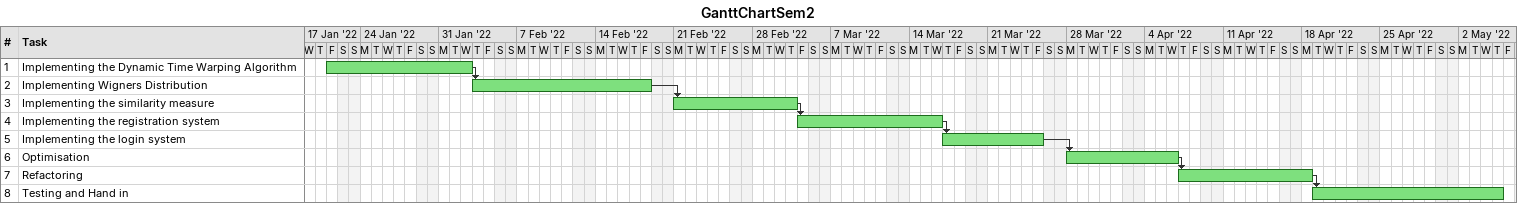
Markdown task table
GanttChartSem2

| ID | Task | Start | Finish | Predecessors |
|---|---|---|---|---|
| 1 | Implementing the Dynamic Time Warping Algorithm | 2022-01-21 | 2022-02-02 |  |
| 2 | Implementing Wigners Distribution | 2022-02-03 | 2022-02-18 | 1 |
| 3 | Implementing the similarity measure | 2022-02-21 | 2022-03-03 | 2 |
| 4 | Implementing the registration system | 2022-03-04 | 2022-03-16 | 3 |
| 5 | Implementing the login system | 2022-03-17 | 2022-03-25 | 4 |
| 6 | Optimisation | 2022-03-28 | 2022-04-06 | 5 |
| 7 | Refactoring | 2022-04-07 | 2022-04-18 | 6 |
| 8 | Testing and Hand in | 2022-04-19 | 2022-05-05 | 7 |
